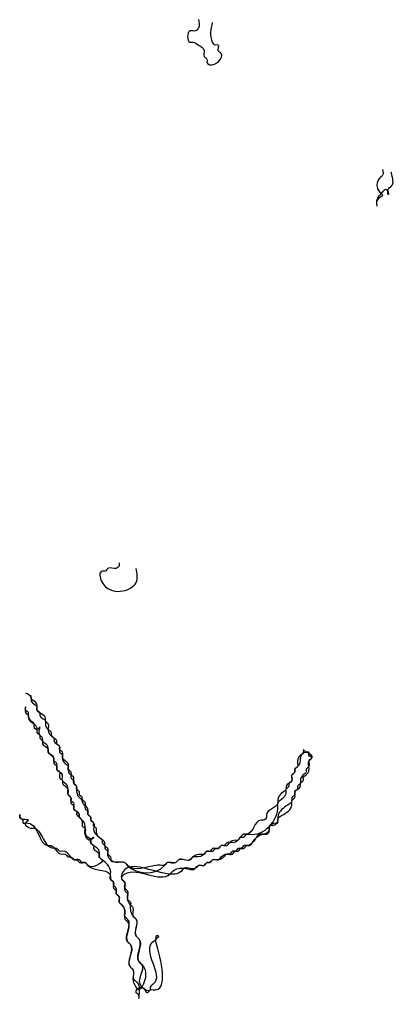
# Model space of a CAD drawing. Header units: metres. Extents: x 0 to 100, y 0 to 141.
# Drawn here: x 72.12 to 75.43, y 88.4 to 97.05 of the extents above; entities that cross this region are included whole.
import ezdxf

# ---------------------------------------------------------------- set-up
doc = ezdxf.new("R2010")
doc.units = ezdxf.units.M

msp = doc.modelspace()

# ---------------------------------------------------------------- linework, layer by layer
for points in [[(73.7, 97.05), (73.7, 96.975), (73.675, 96.95), (73.625, 96.95), (73.625, 96.85), (73.65, 96.85), (73.7, 96.825), (73.75, 96.775), (73.75, 96.725), (73.775, 96.7), (73.775, 96.675), (73.8, 96.65), (73.9, 96.75), (73.875, 96.775), (73.875, 96.825), (73.85, 96.825), (73.825, 96.85), (73.825, 97.025)], [(75.325, 95.725), (75.325, 95.675), (75.3, 95.65), (75.3, 95.525), (75.325, 95.5), (75.275, 95.45), (75.275, 95.4), (75.275, 95.45), (75.325, 95.525), (75.35, 95.55), (75.375, 95.525), (75.375, 95.5), (75.375, 95.55), (75.4, 95.575), (75.4, 95.7)], [(73, 92.25), (73, 92.225), (72.975, 92.2), (72.9, 92.2), (72.875, 92.175), (72.85, 92.175), (72.85, 92.075), (73.15, 92.075), (73.15, 92.2)], [(72.175, 91.1), (72.225, 91.05), (72.225, 91.025), (72.275, 90.975), (72.275, 90.95), (72.3, 90.925), (72.3, 90.9), (72.35, 90.85), (72.35, 90.825), (72.375, 90.775), (72.4, 90.75), (72.4, 90.725), (72.425, 90.7), (72.425, 90.675), (72.475, 90.625), (72.475, 90.575), (72.5, 90.55), (72.5, 90.525), (72.525, 90.475), (72.55, 90.45), (72.55, 90.425), (72.575, 90.4), (72.575, 90.35), (72.6, 90.325), (72.6, 90.3), (72.625, 90.275), (72.625, 90.25), (72.65, 90.175), (72.7, 90.125), (72.7, 90.075), (72.725, 90.05), (72.725, 90.025), (72.75, 90), (72.75, 89.975), (72.775, 89.95), (72.775, 89.9), (72.825, 89.825), (72.85, 89.8), (72.85, 89.775), (72.875, 89.75), (72.875, 89.725), (72.9, 89.7), (72.9, 89.675), (72.925, 89.65), (72.925, 89.625), (73.05, 89.6), (73.075, 89.575), (73.4, 89.575), (73.425, 89.6), (73.5, 89.6), (73.525, 89.625), (73.625, 89.625), (73.65, 89.65), (73.725, 89.675), (73.75, 89.675), (73.775, 89.7), (73.825, 89.7), (73.85, 89.725), (73.875, 89.725), (73.9, 89.75), (73.95, 89.75), (73.975, 89.775), (74.025, 89.8), (74.05, 89.8), (74.075, 89.825), (74.1, 89.825), (74.125, 89.85), (74.15, 89.85), (74.4, 90.1), (74.4, 90.125), (74.45, 90.175), (74.475, 90.225), (74.475, 90.25), (74.5, 90.275), (74.5, 90.3), (74.525, 90.325), (74.525, 90.375), (74.55, 90.4), (74.55, 90.425), (74.575, 90.45), (74.6, 90.5), (74.6, 90.525), (74.65, 90.575), (74.7, 90.525), (74.675, 90.5), (74.675, 90.45), (74.65, 90.425), (74.65, 90.4), (74.625, 90.375), (74.6, 90.325), (74.6, 90.3), (74.575, 90.275), (74.575, 90.25), (74.55, 90.225), (74.55, 90.2), (74.525, 90.175), (74.525, 90.15), (74.475, 90.1), (74.4, 90), (74.4, 89.975), (74.35, 89.925), (74.325, 89.925), (74.325, 89.9), (74.275, 89.85), (74.25, 89.85), (74.175, 89.775), (74.125, 89.75), (74.1, 89.75), (74.075, 89.725), (74.05, 89.725), (74.025, 89.7), (74, 89.7), (73.975, 89.675), (73.95, 89.675), (73.925, 89.65), (73.85, 89.625), (73.825, 89.625), (73.8, 89.6), (73.775, 89.6), (73.75, 89.575), (73.7, 89.575), (73.675, 89.55), (73.575, 89.55), (73.55, 89.525), (73.425, 89.5), (73.025, 89.5), (73.025, 89.45), (73.05, 89.425), (73.05, 89.35), (73.075, 89.325), (73.075, 89.275), (73.1, 89.25), (73.1, 89.225), (73.125, 89.125), (73.15, 89.1), (73.15, 88.95), (73.175, 88.925), (73.175, 88.725), (73.2, 88.7), (73.2, 88.5), (73.175, 88.475), (73.15, 88.5), (73.125, 88.575), (73.125, 88.65), (73.1, 88.675), (73.1, 88.875), (73.075, 88.9), (73.075, 89.1), (73.05, 89.125), (73.05, 89.15), (73.025, 89.225), (73, 89.25), (73, 89.3), (72.975, 89.325), (72.975, 89.375), (72.95, 89.4), (72.95, 89.425), (72.925, 89.45), (72.925, 89.5), (72.85, 89.625), (72.825, 89.65), (72.825, 89.7), (72.75, 89.775), (72.75, 89.8), (72.775, 89.825), (72.75, 89.8), (72.7, 89.85), (72.7, 89.9), (72.675, 89.975), (72.65, 90), (72.65, 90.025), (72.6, 90.075), (72.6, 90.125), (72.575, 90.15), (72.575, 90.175), (72.55, 90.2), (72.55, 90.25), (72.525, 90.3), (72.5, 90.325), (72.5, 90.375), (72.45, 90.425), (72.45, 90.475), (72.425, 90.5), (72.425, 90.525), (72.375, 90.575), (72.375, 90.6), (72.35, 90.65), (72.325, 90.675), (72.325, 90.7), (72.3, 90.725), (72.3, 90.8), (72.275, 90.775), (72.25, 90.8), (72.25, 90.825), (72.225, 90.85), (72.2, 90.9), (72.2, 90.925), (72.175, 90.95), (72.175, 90.975), (72.175, 90.925), (72.2, 90.9), (72.2, 90.875), (72.25, 90.825), (72.275, 90.775), (72.275, 90.75), (72.3, 90.725), (72.3, 90.7), (72.325, 90.675), (72.325, 90.65), (72.375, 90.6), (72.375, 90.575), (72.4, 90.55), (72.425, 90.5), (72.425, 90.475), (72.45, 90.45), (72.45, 90.425), (72.475, 90.4), (72.475, 90.35), (72.5, 90.325), (72.5, 90.3), (72.525, 90.275), (72.55, 90.225), (72.55, 90.2), (72.575, 90.175), (72.575, 90.125), (72.6, 90.1), (72.6, 90.075), (72.625, 90.05), (72.625, 90.025), (72.65, 90), (72.675, 89.95), (72.675, 89.925), (72.7, 89.9), (72.7, 89.85), (72.75, 89.8), (72.75, 89.775), (72.775, 89.75), (72.775, 89.725), (72.825, 89.675), (72.825, 89.65), (72.85, 89.625), (72.8, 89.575), (72.725, 89.575), (72.7, 89.6), (72.675, 89.6), (72.65, 89.625), (72.6, 89.625), (72.575, 89.65), (72.5, 89.7), (72.475, 89.7), (72.45, 89.725), (72.425, 89.725), (72.25, 89.9), (72.225, 89.9), (72.175, 89.95), (72.2, 89.975), (72.125, 90), (72.125, 90.025), (72.125, 90), (72.15, 89.975), (72.15, 89.95), (72.175, 89.95), (72.375, 89.75), (72.4, 89.75), (72.45, 89.7), (72.5, 89.675), (72.525, 89.675), (72.55, 89.65), (72.575, 89.65), (72.6, 89.625), (72.625, 89.625), (72.65, 89.6), (72.7, 89.6), (72.725, 89.575), (72.925, 89.475), (72.925, 89.45), (72.95, 89.425), (72.95, 89.375), (72.975, 89.35), (72.975, 89.325), (73, 89.3), (73, 89.25), (73.025, 89.225), (73.05, 89.15), (73.05, 89.1), (73.075, 89.075), (73.075, 88.9), (73.1, 88.875), (73.1, 88.675), (73.125, 88.65), (73.125, 88.575), (73.15, 88.55), (73.175, 88.425), (73.175, 88.4), (73.175, 88.425), (73.15, 88.45), (73.2, 88.5), (73.25, 88.45), (73.275, 88.475), (73.3, 88.475), (73.325, 88.9), (73.325, 88.925), (73.35, 88.95), (73.325, 88.95), (73.325, 88.925), (73.3, 88.9), (73.3, 88.525), (73.275, 88.5), (73.275, 88.475), (73.2, 88.5), (73.2, 88.7), (73.175, 88.725), (73.175, 88.925), (73.15, 88.95), (73.15, 89.1), (73.125, 89.125), (73.125, 89.2), (73.1, 89.225), (73.075, 89.3), (73.075, 89.35), (73.05, 89.375), (73.05, 89.425), (73.025, 89.45), (73.025, 89.475), (73.05, 89.5), (73.45, 89.5), (73.475, 89.525), (73.575, 89.55), (73.675, 89.55), (73.7, 89.575), (73.75, 89.575), (73.775, 89.6), (73.8, 89.6), (73.825, 89.625), (73.875, 89.625), (73.9, 89.65), (73.95, 89.675), (74, 89.675), (74.025, 89.7), (74.05, 89.7), (74.075, 89.725), (74.1, 89.725), (74.125, 89.75), (74.15, 89.75), (74.175, 89.775), (74.275, 89.85), (74.3, 89.85), (74.325, 89.875), (74.325, 89.9), (74.375, 89.95), (74.4, 89.95), (74.4, 89.975), (74.45, 90.025), (74.525, 90.125), (74.525, 90.15), (74.55, 90.175), (74.55, 90.225), (74.6, 90.275), (74.6, 90.3), (74.625, 90.325), (74.625, 90.35), (74.65, 90.375), (74.675, 90.45), (74.675, 90.5), (74.7, 90.525), (74.675, 90.55), (74.675, 90.575), (74.65, 90.575), (74.625, 90.6), (74.625, 90.575), (74.6, 90.55), (74.575, 90.475), (74.575, 90.45), (74.55, 90.425), (74.55, 90.4), (74.525, 90.375), (74.525, 90.325), (74.475, 90.275), (74.475, 90.25), (74.45, 90.225), (74.4, 90.15), (74.4, 90.125), (74.3, 90.025), (74.3, 90), (74.275, 89.975), (74.25, 89.975), (74.125, 89.85), (74.1, 89.85), (74.05, 89.8), (74, 89.775), (73.95, 89.775), (73.925, 89.75), (73.9, 89.75), (73.875, 89.725), (73.825, 89.725), (73.8, 89.7), (73.775, 89.7), (73.75, 89.675), (73.675, 89.65), (73.65, 89.65), (73.625, 89.625), (73.525, 89.625), (73.5, 89.6), (73.425, 89.6), (73.4, 89.575), (73.375, 89.575), (73.325, 89.575), (73.075, 89.575), (73.05, 89.6), (72.975, 89.6), (72.9, 89.675), (72.9, 89.725), (72.875, 89.75), (72.875, 89.775), (72.85, 89.8), (72.8, 89.875), (72.8, 89.9), (72.775, 89.925), (72.775, 89.95), (72.75, 89.975), (72.75, 90), (72.725, 90.025), (72.725, 90.075), (72.7, 90.1), (72.675, 90.15), (72.675, 90.175), (72.65, 90.2), (72.65, 90.225), (72.625, 90.25), (72.625, 90.275), (72.6, 90.3), (72.6, 90.35), (72.575, 90.375), (72.55, 90.425), (72.55, 90.475), (72.5, 90.525), (72.5, 90.575), (72.475, 90.6), (72.475, 90.625), (72.45, 90.65), (72.45, 90.675), (72.425, 90.7), (72.375, 90.775), (72.375, 90.825), (72.35, 90.85), (72.35, 90.875), (72.275, 90.95), (72.275, 91), (72.225, 91.05), (72.225, 91.075)]]:
    msp.add_spline(points, degree=3)

doc.saveas('drawing.dxf')
